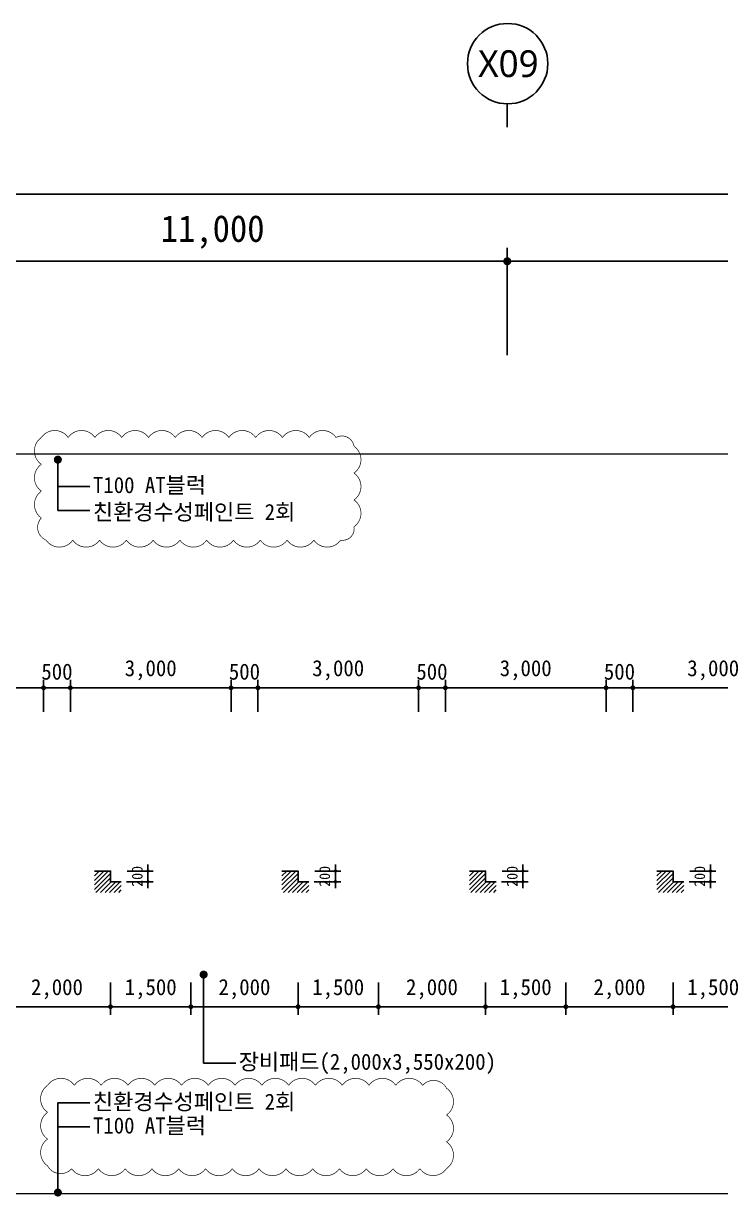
# Model space of a CAD drawing. Header units: inches. Extents: x 3675 to 732988, y -33059 to 70575.
# Drawn here: x 243332 to 256344, y 13414 to 35300 of the extents above; entities that cross this region are included whole.
import ezdxf
from ezdxf.enums import TextEntityAlignment as Align

# ---------------------------------------------------------------- set-up
doc = ezdxf.new("R2010")
doc.units = ezdxf.units.IN
doc.header["$MEASUREMENT"] = 0
doc.linetypes.add('CEN', pattern=[62, 60, -1, 0, -1])
doc.layers.get('0').update_dxf_attribs({"linetype": 'CONTINUOUS'})
for name, color, linetype, lineweight in [('A-AXIS-BUBL', 7, 'CONTINUOUS', 25), ('A-AXIS-LINE', 1, 'CEN', 15), ('A-DIMS', 7, 'CONTINUOUS', 25), ('A-MKXS-LEAD', 7, 'CONTINUOUS', 25), ('A-MKXS-TEXT1', 3, 'CONTINUOUS', 25), ('A-XXXX-HATC', 8, 'CONTINUOUS', 18), ('A-XXXX-SYMB', 7, 'CONTINUOUS', 25), ('A-XXXX-TXT2', 3, 'CONTINUOUS', 25), ('REV-202205', 20, 'CONTINUOUS', 25)]:
    doc.layers.add(name, color=color, linetype=linetype, lineweight=lineweight)
doc.styles.add('HY울릉도L', font='H2GTRE.TTF')
doc.styles.add('돋움체', font='')
doc.styles.add('맑은고딕', font='malgun.ttf')
doc.styles.get('돋움체').set_extended_font_data('DotumChe')
doc.dimstyles.new('CDIM', dxfattribs={"dimtxt": 2, "dimasz": 0.6, "dimexe": 1, "dimexo": 1, "dimgap": 1, "dimtad": 1, "dimdec": 0, "dimrnd": 0.5, "dimzin": 0, "dimdsep": 32, "dimlunit": 6, "dimtxsty": 'HY울릉도L', "dimblk1": '_CIDOT', "dimblk2": '_CIDOT', "dimsah": 1, "dimcen": 4.5, "dimclrd": 2, "dimclre": 2, "dimclrt": 7, "dimadec": 0, "dimazin": 0, "dimtfac": 1, "dimtdec": 0, "dimtix": 1, "dimtmove": 2, "dimatfit": 1, "dimldrblk": '_CIDOT', "dimfxl": 1, "dimtolj": 1, "dimtzin": 0, "dimlwd": -1, "dimarcsym": 0})

# ---------------------------------------------------------------- blocks, each defined once
blk = doc.blocks.new('_CIDOT')
at = {"color": 0, "linetype": 'ByBlock'}
blk.add_line((2, 0), (-1, 0), dxfattribs=at)
at = {"color": 0, "linetype": 'ByBlock', "const_width": 0.5}
blk.add_lwpolyline([(-0.25, 0, 1), (0.25, 0, 1)], format="xyb", close=True, dxfattribs=at)
blk = doc.blocks.new('*D317')
at = {"layer": 'A-DIMS', "lineweight": -2, "transparency": 16777216}
for p, q in [((230363, 29113), (230363, 32363)), ((285363, 29113), (285363, 32363))]:
    blk.add_line(p, q, dxfattribs=at)
at = {"layer": 'A-DIMS', "transparency": 16777216}
blk.add_line((230513, 32113), (285213, 32113), dxfattribs=at)
at = {"layer": 'A-DIMS', "transparency": 16777216, "xscale": 150, "yscale": 150, "zscale": 150, "rotation": 180}
blk.add_blockref('_CIDOT', (230363, 32113), dxfattribs=at)
at = {"layer": 'A-DIMS', "transparency": 16777216, "xscale": 150, "yscale": 150, "zscale": 150}
blk.add_blockref('_CIDOT', (285363, 32113), dxfattribs=at)
at = {"layer": 'A-DIMS', "color": 3, "transparency": 16777216, "insert": (257863, 32660), "char_height": 500, "attachment_point": 5, "style": '돋움체'}
blk.add_mtext('\\A1;55,000', dxfattribs=at)
blk = doc.blocks.new('*D313')
at = {"layer": 'A-DIMS', "lineweight": -2, "transparency": 16777216}
for p, q in [((241363, 29113), (241363, 31113)), ((252363, 29113), (252363, 31113))]:
    blk.add_line(p, q, dxfattribs=at)
at = {"layer": 'A-DIMS', "transparency": 16777216}
blk.add_line((241513, 30863), (252213, 30863), dxfattribs=at)
at = {"layer": 'A-DIMS', "transparency": 16777216, "xscale": 150, "yscale": 150, "zscale": 150, "rotation": 180}
blk.add_blockref('_CIDOT', (241363, 30863), dxfattribs=at)
at = {"layer": 'A-DIMS', "transparency": 16777216, "xscale": 150, "yscale": 150, "zscale": 150}
blk.add_blockref('_CIDOT', (252363, 30863), dxfattribs=at)
at = {"layer": 'A-DIMS', "color": 3, "transparency": 16777216, "insert": (246863, 31410), "char_height": 500, "attachment_point": 5, "style": '돋움체'}
blk.add_mtext('\\A1;11,000', dxfattribs=at)
blk = doc.blocks.new('*D315')
at = {"layer": 'A-DIMS', "lineweight": -2, "transparency": 16777216}
for p, q in [((252363, 29113), (252363, 31113)), ((263363, 29113), (263363, 31113))]:
    blk.add_line(p, q, dxfattribs=at)
at = {"layer": 'A-DIMS', "transparency": 16777216}
blk.add_line((263213, 30863), (252513, 30863), dxfattribs=at)
at = {"layer": 'A-DIMS', "transparency": 16777216, "xscale": 150, "yscale": 150, "zscale": 150, "rotation": 180}
blk.add_blockref('_CIDOT', (252363, 30863), dxfattribs=at)
at = {"layer": 'A-DIMS', "transparency": 16777216, "xscale": 150, "yscale": 150, "zscale": 150}
blk.add_blockref('_CIDOT', (263363, 30863), dxfattribs=at)
at = {"layer": 'A-DIMS', "color": 3, "transparency": 16777216, "insert": (257863, 31410), "char_height": 500, "attachment_point": 5, "style": '돋움체'}
blk.add_mtext('\\A1;11,000', dxfattribs=at)
blk = doc.blocks.new('*D668')
at = {"layer": 'A-DIMS', "lineweight": -2, "transparency": 16777216}
for p, q in [((240707, 22455), (240707, 23055)), ((243707, 22455), (243707, 23055))]:
    blk.add_line(p, q, dxfattribs=at)
at = {"layer": 'A-DIMS', "transparency": 16777216}
blk.add_line((240797, 22905), (243617, 22905), dxfattribs=at)
at = {"layer": 'A-DIMS', "transparency": 16777216, "xscale": 90, "yscale": 90, "zscale": 90, "rotation": 180}
blk.add_blockref('_CIDOT', (240707, 22905), dxfattribs=at)
at = {"layer": 'A-DIMS', "transparency": 16777216, "xscale": 90, "yscale": 90, "zscale": 90}
blk.add_blockref('_CIDOT', (243707, 22905), dxfattribs=at)
at = {"layer": 'A-DIMS', "color": 3, "transparency": 16777216, "insert": (242207, 23233), "char_height": 300, "attachment_point": 5, "style": '돋움체'}
blk.add_mtext('\\A1;3,000', dxfattribs=at)
blk = doc.blocks.new('*D669')
at = {"layer": 'A-DIMS', "lineweight": -2, "transparency": 16777216}
for p, q in [((243707, 22455), (243707, 23055)), ((244207, 22455), (244207, 23055))]:
    blk.add_line(p, q, dxfattribs=at)
at = {"layer": 'A-DIMS', "transparency": 16777216}
for p, q in [((243617, 22905), (243527, 22905)), ((244207, 22905), (243707, 22905)), ((244297, 22905), (244387, 22905))]:
    blk.add_line(p, q, dxfattribs=at)
at = {"layer": 'A-DIMS', "transparency": 16777216, "xscale": 90, "yscale": 90, "zscale": 90}
blk.add_blockref('_CIDOT', (243707, 22905), dxfattribs=at)
at = {"layer": 'A-DIMS', "transparency": 16777216, "xscale": 90, "yscale": 90, "zscale": 90, "rotation": 180}
blk.add_blockref('_CIDOT', (244207, 22905), dxfattribs=at)
at = {"layer": 'A-DIMS', "color": 3, "transparency": 16777216, "insert": (243957, 23205), "char_height": 300, "attachment_point": 5, "style": '돋움체'}
blk.add_mtext('\\A1;500', dxfattribs=at)
blk = doc.blocks.new('*D672')
at = {"layer": 'A-DIMS', "lineweight": -2, "transparency": 16777216}
for p, q in [((244207, 22455), (244207, 23055)), ((247207, 22455), (247207, 23055))]:
    blk.add_line(p, q, dxfattribs=at)
at = {"layer": 'A-DIMS', "transparency": 16777216}
blk.add_line((244297, 22905), (247117, 22905), dxfattribs=at)
at = {"layer": 'A-DIMS', "transparency": 16777216, "xscale": 90, "yscale": 90, "zscale": 90, "rotation": 180}
blk.add_blockref('_CIDOT', (244207, 22905), dxfattribs=at)
at = {"layer": 'A-DIMS', "transparency": 16777216, "xscale": 90, "yscale": 90, "zscale": 90}
blk.add_blockref('_CIDOT', (247207, 22905), dxfattribs=at)
at = {"layer": 'A-DIMS', "color": 3, "transparency": 16777216, "insert": (245707, 23233), "char_height": 300, "attachment_point": 5, "style": '돋움체'}
blk.add_mtext('\\A1;3,000', dxfattribs=at)
blk = doc.blocks.new('*D673')
at = {"layer": 'A-DIMS', "lineweight": -2, "transparency": 16777216}
for p, q in [((247207, 22455), (247207, 23055)), ((247707, 22455), (247707, 23055))]:
    blk.add_line(p, q, dxfattribs=at)
at = {"layer": 'A-DIMS', "transparency": 16777216}
for p, q in [((247117, 22905), (247027, 22905)), ((247707, 22905), (247207, 22905)), ((247797, 22905), (247887, 22905))]:
    blk.add_line(p, q, dxfattribs=at)
at = {"layer": 'A-DIMS', "transparency": 16777216, "xscale": 90, "yscale": 90, "zscale": 90}
blk.add_blockref('_CIDOT', (247207, 22905), dxfattribs=at)
at = {"layer": 'A-DIMS', "transparency": 16777216, "xscale": 90, "yscale": 90, "zscale": 90, "rotation": 180}
blk.add_blockref('_CIDOT', (247707, 22905), dxfattribs=at)
at = {"layer": 'A-DIMS', "color": 3, "transparency": 16777216, "insert": (247457, 23205), "char_height": 300, "attachment_point": 5, "style": '돋움체'}
blk.add_mtext('\\A1;500', dxfattribs=at)
blk = doc.blocks.new('*D674')
at = {"layer": 'A-DIMS', "lineweight": -2, "transparency": 16777216}
for p, q in [((247707, 22455), (247707, 23055)), ((250707, 22455), (250707, 23055))]:
    blk.add_line(p, q, dxfattribs=at)
at = {"layer": 'A-DIMS', "transparency": 16777216}
blk.add_line((247797, 22905), (250617, 22905), dxfattribs=at)
at = {"layer": 'A-DIMS', "transparency": 16777216, "xscale": 90, "yscale": 90, "zscale": 90, "rotation": 180}
blk.add_blockref('_CIDOT', (247707, 22905), dxfattribs=at)
at = {"layer": 'A-DIMS', "transparency": 16777216, "xscale": 90, "yscale": 90, "zscale": 90}
blk.add_blockref('_CIDOT', (250707, 22905), dxfattribs=at)
at = {"layer": 'A-DIMS', "color": 3, "transparency": 16777216, "insert": (249207, 23233), "char_height": 300, "attachment_point": 5, "style": '돋움체'}
blk.add_mtext('\\A1;3,000', dxfattribs=at)
blk = doc.blocks.new('*D675')
at = {"layer": 'A-DIMS', "lineweight": -2, "transparency": 16777216}
for p, q in [((250707, 22455), (250707, 23055)), ((251207, 22455), (251207, 23055))]:
    blk.add_line(p, q, dxfattribs=at)
at = {"layer": 'A-DIMS', "transparency": 16777216}
for p, q in [((250617, 22905), (250527, 22905)), ((251207, 22905), (250707, 22905)), ((251297, 22905), (251387, 22905))]:
    blk.add_line(p, q, dxfattribs=at)
at = {"layer": 'A-DIMS', "transparency": 16777216, "xscale": 90, "yscale": 90, "zscale": 90}
blk.add_blockref('_CIDOT', (250707, 22905), dxfattribs=at)
at = {"layer": 'A-DIMS', "transparency": 16777216, "xscale": 90, "yscale": 90, "zscale": 90, "rotation": 180}
blk.add_blockref('_CIDOT', (251207, 22905), dxfattribs=at)
at = {"layer": 'A-DIMS', "color": 3, "transparency": 16777216, "insert": (250957, 23205), "char_height": 300, "attachment_point": 5, "style": '돋움체'}
blk.add_mtext('\\A1;500', dxfattribs=at)
blk = doc.blocks.new('*D676')
at = {"layer": 'A-DIMS', "lineweight": -2, "transparency": 16777216}
for p, q in [((251207, 22455), (251207, 23055)), ((254207, 22455), (254207, 23055))]:
    blk.add_line(p, q, dxfattribs=at)
at = {"layer": 'A-DIMS', "transparency": 16777216}
blk.add_line((251297, 22905), (254117, 22905), dxfattribs=at)
at = {"layer": 'A-DIMS', "transparency": 16777216, "xscale": 90, "yscale": 90, "zscale": 90, "rotation": 180}
blk.add_blockref('_CIDOT', (251207, 22905), dxfattribs=at)
at = {"layer": 'A-DIMS', "transparency": 16777216, "xscale": 90, "yscale": 90, "zscale": 90}
blk.add_blockref('_CIDOT', (254207, 22905), dxfattribs=at)
at = {"layer": 'A-DIMS', "color": 3, "transparency": 16777216, "insert": (252707, 23233), "char_height": 300, "attachment_point": 5, "style": '돋움체'}
blk.add_mtext('\\A1;3,000', dxfattribs=at)
blk = doc.blocks.new('*D677')
at = {"layer": 'A-DIMS', "lineweight": -2, "transparency": 16777216}
for p, q in [((254207, 22455), (254207, 23055)), ((254707, 22455), (254707, 23055))]:
    blk.add_line(p, q, dxfattribs=at)
at = {"layer": 'A-DIMS', "transparency": 16777216}
for p, q in [((254117, 22905), (254027, 22905)), ((254707, 22905), (254207, 22905)), ((254797, 22905), (254887, 22905))]:
    blk.add_line(p, q, dxfattribs=at)
at = {"layer": 'A-DIMS', "transparency": 16777216, "xscale": 90, "yscale": 90, "zscale": 90}
blk.add_blockref('_CIDOT', (254207, 22905), dxfattribs=at)
at = {"layer": 'A-DIMS', "transparency": 16777216, "xscale": 90, "yscale": 90, "zscale": 90, "rotation": 180}
blk.add_blockref('_CIDOT', (254707, 22905), dxfattribs=at)
at = {"layer": 'A-DIMS', "color": 3, "transparency": 16777216, "insert": (254457, 23205), "char_height": 300, "attachment_point": 5, "style": '돋움체'}
blk.add_mtext('\\A1;500', dxfattribs=at)
blk = doc.blocks.new('*D682')
at = {"layer": 'A-DIMS', "lineweight": -2, "transparency": 16777216}
for p, q in [((254707, 22455), (254707, 23055)), ((257707, 22455), (257707, 23055))]:
    blk.add_line(p, q, dxfattribs=at)
at = {"layer": 'A-DIMS', "transparency": 16777216}
blk.add_line((254797, 22905), (257617, 22905), dxfattribs=at)
at = {"layer": 'A-DIMS', "transparency": 16777216, "xscale": 90, "yscale": 90, "zscale": 90, "rotation": 180}
blk.add_blockref('_CIDOT', (254707, 22905), dxfattribs=at)
at = {"layer": 'A-DIMS', "transparency": 16777216, "xscale": 90, "yscale": 90, "zscale": 90}
blk.add_blockref('_CIDOT', (257707, 22905), dxfattribs=at)
at = {"layer": 'A-DIMS', "color": 3, "transparency": 16777216, "insert": (256207, 23233), "char_height": 300, "attachment_point": 5, "style": '돋움체'}
blk.add_mtext('\\A1;3,000', dxfattribs=at)
blk = doc.blocks.new('*D694')
at = {"layer": 'A-DIMS', "lineweight": -2, "transparency": 16777216}
for p, q in [((244957, 17405), (244957, 16805)), ((246457, 17405), (246457, 16805))]:
    blk.add_line(p, q, dxfattribs=at)
at = {"layer": 'A-DIMS', "transparency": 16777216}
blk.add_line((245047, 16955), (246367, 16955), dxfattribs=at)
at = {"layer": 'A-DIMS', "transparency": 16777216, "xscale": 90, "yscale": 90, "zscale": 90, "rotation": 180}
blk.add_blockref('_CIDOT', (244957, 16955), dxfattribs=at)
at = {"layer": 'A-DIMS', "transparency": 16777216, "xscale": 90, "yscale": 90, "zscale": 90}
blk.add_blockref('_CIDOT', (246457, 16955), dxfattribs=at)
at = {"layer": 'A-DIMS', "color": 3, "transparency": 16777216, "insert": (245707, 17283), "char_height": 300, "attachment_point": 5, "style": '돋움체'}
blk.add_mtext('\\A1;1,500', dxfattribs=at)
blk = doc.blocks.new('*D695')
at = {"layer": 'A-DIMS', "lineweight": -2, "transparency": 16777216}
for p, q in [((242957, 17405), (242957, 16805)), ((244957, 17405), (244957, 16805))]:
    blk.add_line(p, q, dxfattribs=at)
at = {"layer": 'A-DIMS', "transparency": 16777216}
blk.add_line((244867, 16955), (243047, 16955), dxfattribs=at)
at = {"layer": 'A-DIMS', "transparency": 16777216, "xscale": 90, "yscale": 90, "zscale": 90, "rotation": 180}
blk.add_blockref('_CIDOT', (242957, 16955), dxfattribs=at)
at = {"layer": 'A-DIMS', "transparency": 16777216, "xscale": 90, "yscale": 90, "zscale": 90}
blk.add_blockref('_CIDOT', (244957, 16955), dxfattribs=at)
at = {"layer": 'A-DIMS', "color": 3, "transparency": 16777216, "insert": (243957, 17283), "char_height": 300, "attachment_point": 5, "style": '돋움체'}
blk.add_mtext('\\A1;2,000', dxfattribs=at)
blk = doc.blocks.new('*D696')
at = {"layer": 'A-DIMS', "lineweight": -2, "transparency": 16777216}
for p, q in [((248457, 17405), (248457, 16805)), ((249957, 17405), (249957, 16805))]:
    blk.add_line(p, q, dxfattribs=at)
at = {"layer": 'A-DIMS', "transparency": 16777216}
blk.add_line((248547, 16955), (249867, 16955), dxfattribs=at)
at = {"layer": 'A-DIMS', "transparency": 16777216, "xscale": 90, "yscale": 90, "zscale": 90, "rotation": 180}
blk.add_blockref('_CIDOT', (248457, 16955), dxfattribs=at)
at = {"layer": 'A-DIMS', "transparency": 16777216, "xscale": 90, "yscale": 90, "zscale": 90}
blk.add_blockref('_CIDOT', (249957, 16955), dxfattribs=at)
at = {"layer": 'A-DIMS', "color": 3, "transparency": 16777216, "insert": (249207, 17283), "char_height": 300, "attachment_point": 5, "style": '돋움체'}
blk.add_mtext('\\A1;1,500', dxfattribs=at)
blk = doc.blocks.new('*D697')
at = {"layer": 'A-DIMS', "lineweight": -2, "transparency": 16777216}
for p, q in [((246457, 17405), (246457, 16805)), ((248457, 17405), (248457, 16805))]:
    blk.add_line(p, q, dxfattribs=at)
at = {"layer": 'A-DIMS', "transparency": 16777216}
blk.add_line((248367, 16955), (246547, 16955), dxfattribs=at)
at = {"layer": 'A-DIMS', "transparency": 16777216, "xscale": 90, "yscale": 90, "zscale": 90, "rotation": 180}
blk.add_blockref('_CIDOT', (246457, 16955), dxfattribs=at)
at = {"layer": 'A-DIMS', "transparency": 16777216, "xscale": 90, "yscale": 90, "zscale": 90}
blk.add_blockref('_CIDOT', (248457, 16955), dxfattribs=at)
at = {"layer": 'A-DIMS', "color": 3, "transparency": 16777216, "insert": (247457, 17283), "char_height": 300, "attachment_point": 5, "style": '돋움체'}
blk.add_mtext('\\A1;2,000', dxfattribs=at)
blk = doc.blocks.new('*D698')
at = {"layer": 'A-DIMS', "lineweight": -2, "transparency": 16777216}
for p, q in [((251957, 17405), (251957, 16805)), ((253457, 17405), (253457, 16805))]:
    blk.add_line(p, q, dxfattribs=at)
at = {"layer": 'A-DIMS', "transparency": 16777216}
blk.add_line((252047, 16955), (253367, 16955), dxfattribs=at)
at = {"layer": 'A-DIMS', "transparency": 16777216, "xscale": 90, "yscale": 90, "zscale": 90, "rotation": 180}
blk.add_blockref('_CIDOT', (251957, 16955), dxfattribs=at)
at = {"layer": 'A-DIMS', "transparency": 16777216, "xscale": 90, "yscale": 90, "zscale": 90}
blk.add_blockref('_CIDOT', (253457, 16955), dxfattribs=at)
at = {"layer": 'A-DIMS', "color": 3, "transparency": 16777216, "insert": (252707, 17283), "char_height": 300, "attachment_point": 5, "style": '돋움체'}
blk.add_mtext('\\A1;1,500', dxfattribs=at)
blk = doc.blocks.new('*D699')
at = {"layer": 'A-DIMS', "lineweight": -2, "transparency": 16777216}
for p, q in [((249957, 17405), (249957, 16805)), ((251957, 17405), (251957, 16805))]:
    blk.add_line(p, q, dxfattribs=at)
at = {"layer": 'A-DIMS', "transparency": 16777216}
blk.add_line((251867, 16955), (250047, 16955), dxfattribs=at)
at = {"layer": 'A-DIMS', "transparency": 16777216, "xscale": 90, "yscale": 90, "zscale": 90, "rotation": 180}
blk.add_blockref('_CIDOT', (249957, 16955), dxfattribs=at)
at = {"layer": 'A-DIMS', "transparency": 16777216, "xscale": 90, "yscale": 90, "zscale": 90}
blk.add_blockref('_CIDOT', (251957, 16955), dxfattribs=at)
at = {"layer": 'A-DIMS', "color": 3, "transparency": 16777216, "insert": (250957, 17283), "char_height": 300, "attachment_point": 5, "style": '돋움체'}
blk.add_mtext('\\A1;2,000', dxfattribs=at)
blk = doc.blocks.new('*D700')
at = {"layer": 'A-DIMS', "lineweight": -2, "transparency": 16777216}
for p, q in [((255457, 17405), (255457, 16805)), ((256957, 17405), (256957, 16805))]:
    blk.add_line(p, q, dxfattribs=at)
at = {"layer": 'A-DIMS', "transparency": 16777216}
blk.add_line((255547, 16955), (256867, 16955), dxfattribs=at)
at = {"layer": 'A-DIMS', "transparency": 16777216, "xscale": 90, "yscale": 90, "zscale": 90, "rotation": 180}
blk.add_blockref('_CIDOT', (255457, 16955), dxfattribs=at)
at = {"layer": 'A-DIMS', "transparency": 16777216, "xscale": 90, "yscale": 90, "zscale": 90}
blk.add_blockref('_CIDOT', (256957, 16955), dxfattribs=at)
at = {"layer": 'A-DIMS', "color": 3, "transparency": 16777216, "insert": (256207, 17283), "char_height": 300, "attachment_point": 5, "style": '돋움체'}
blk.add_mtext('\\A1;1,500', dxfattribs=at)
blk = doc.blocks.new('*D701')
at = {"layer": 'A-DIMS', "lineweight": -2, "transparency": 16777216}
for p, q in [((253457, 17405), (253457, 16805)), ((255457, 17405), (255457, 16805))]:
    blk.add_line(p, q, dxfattribs=at)
at = {"layer": 'A-DIMS', "transparency": 16777216}
blk.add_line((255367, 16955), (253547, 16955), dxfattribs=at)
at = {"layer": 'A-DIMS', "transparency": 16777216, "xscale": 90, "yscale": 90, "zscale": 90, "rotation": 180}
blk.add_blockref('_CIDOT', (253457, 16955), dxfattribs=at)
at = {"layer": 'A-DIMS', "transparency": 16777216, "xscale": 90, "yscale": 90, "zscale": 90}
blk.add_blockref('_CIDOT', (255457, 16955), dxfattribs=at)
at = {"layer": 'A-DIMS', "color": 3, "transparency": 16777216, "insert": (254457, 17283), "char_height": 300, "attachment_point": 5, "style": '돋움체'}
blk.add_mtext('\\A1;2,000', dxfattribs=at)
blk = doc.blocks.new('*D715')
at = {"layer": 'A-DIMS', "lineweight": -2, "transparency": 16777216}
for p, q in [((245269, 19487), (245756, 19487)), ((245257, 19287), (245756, 19287))]:
    blk.add_line(p, q, dxfattribs=at)
at = {"layer": 'A-DIMS', "transparency": 16777216}
for p, q in [((245656, 19547), (245656, 19607)), ((245656, 19287), (245656, 19487)), ((245656, 19227), (245656, 19167))]:
    blk.add_line(p, q, dxfattribs=at)
at = {"layer": 'A-DIMS', "transparency": 16777216, "xscale": 60, "yscale": 60, "zscale": 60}
for p, rotation in [((245656, 19487), 270), ((245656, 19287), 90)]:
    blk.add_blockref('_CIDOT', p, dxfattribs=dict(at, rotation=rotation))
at = {"layer": 'A-DIMS', "color": 3, "transparency": 16777216, "insert": (245456, 19387), "char_height": 200, "attachment_point": 5, "rotation": 90, "style": '돋움체'}
blk.add_mtext('\\A1;200', dxfattribs=at)
blk = doc.blocks.new('*D716')
at = {"layer": 'A-DIMS', "lineweight": -2, "transparency": 16777216}
for p, q in [((248769, 19487), (249256, 19487)), ((248757, 19287), (249256, 19287))]:
    blk.add_line(p, q, dxfattribs=at)
at = {"layer": 'A-DIMS', "transparency": 16777216}
for p, q in [((249156, 19547), (249156, 19607)), ((249156, 19287), (249156, 19487)), ((249156, 19227), (249156, 19167))]:
    blk.add_line(p, q, dxfattribs=at)
at = {"layer": 'A-DIMS', "transparency": 16777216, "xscale": 60, "yscale": 60, "zscale": 60}
for p, rotation in [((249156, 19487), 270), ((249156, 19287), 90)]:
    blk.add_blockref('_CIDOT', p, dxfattribs=dict(at, rotation=rotation))
at = {"layer": 'A-DIMS', "color": 3, "transparency": 16777216, "insert": (248956, 19387), "char_height": 200, "attachment_point": 5, "rotation": 90, "style": '돋움체'}
blk.add_mtext('\\A1;200', dxfattribs=at)
blk = doc.blocks.new('*D717')
at = {"layer": 'A-DIMS', "lineweight": -2, "transparency": 16777216}
for p, q in [((252269, 19487), (252756, 19487)), ((252257, 19287), (252756, 19287))]:
    blk.add_line(p, q, dxfattribs=at)
at = {"layer": 'A-DIMS', "transparency": 16777216}
for p, q in [((252656, 19547), (252656, 19607)), ((252656, 19287), (252656, 19487)), ((252656, 19227), (252656, 19167))]:
    blk.add_line(p, q, dxfattribs=at)
at = {"layer": 'A-DIMS', "transparency": 16777216, "xscale": 60, "yscale": 60, "zscale": 60}
for p, rotation in [((252656, 19487), 270), ((252656, 19287), 90)]:
    blk.add_blockref('_CIDOT', p, dxfattribs=dict(at, rotation=rotation))
at = {"layer": 'A-DIMS', "color": 3, "transparency": 16777216, "insert": (252456, 19387), "char_height": 200, "attachment_point": 5, "rotation": 90, "style": '돋움체'}
blk.add_mtext('\\A1;200', dxfattribs=at)
blk = doc.blocks.new('*D718')
at = {"layer": 'A-DIMS', "lineweight": -2, "transparency": 16777216}
for p, q in [((255769, 19487), (256256, 19487)), ((255757, 19287), (256256, 19287))]:
    blk.add_line(p, q, dxfattribs=at)
at = {"layer": 'A-DIMS', "transparency": 16777216}
for p, q in [((256156, 19547), (256156, 19607)), ((256156, 19287), (256156, 19487)), ((256156, 19227), (256156, 19167))]:
    blk.add_line(p, q, dxfattribs=at)
at = {"layer": 'A-DIMS', "transparency": 16777216, "xscale": 60, "yscale": 60, "zscale": 60}
for p, rotation in [((256156, 19487), 270), ((256156, 19287), 90)]:
    blk.add_blockref('_CIDOT', p, dxfattribs=dict(at, rotation=rotation))
at = {"layer": 'A-DIMS', "color": 3, "transparency": 16777216, "insert": (255956, 19387), "char_height": 200, "attachment_point": 5, "rotation": 90, "style": '돋움체'}
blk.add_mtext('\\A1;200', dxfattribs=at)

msp = doc.modelspace()

# ---------------------------------------------------------------- hatches: boundary and pattern name
at = {"layer": 'A-XXXX-HATC'}
h = msp.add_hatch(dxfattribs=at)
h.set_pattern_fill('BRICK', color=256, scale=60.000001, style=0)
h.set_pattern_definition([(45, (132393.28, -61046.19), (-42.426407, 42.426407), [])])
h.paths.add_polyline_path([(244656.7, 19086.7), (244656.7, 19486.7), (244956.7, 19486.7), (244956.7, 19286.7), (245156.7, 19286.7), (245156.7, 19086.7)])
h = msp.add_hatch(dxfattribs=at)
h.set_pattern_fill('BRICK', color=256, scale=60.000001, style=0)
h.set_pattern_definition([(45, (135893.28, -61046.19), (-42.426407, 42.426407), [])])
h.paths.add_polyline_path([(248156.7, 19086.7), (248156.7, 19486.7), (248456.7, 19486.7), (248456.7, 19286.7), (248656.7, 19286.7), (248656.7, 19086.7)])
h = msp.add_hatch(dxfattribs=at)
h.set_pattern_fill('BRICK', color=256, scale=60.000001, style=0)
h.set_pattern_definition([(45, (139393.28, -61046.19), (-42.426407, 42.426407), [])])
h.paths.add_polyline_path([(251656.7, 19086.7), (251656.7, 19486.7), (251956.7, 19486.7), (251956.7, 19286.7), (252156.7, 19286.7), (252156.7, 19086.7)])
h = msp.add_hatch(dxfattribs=at)
h.set_pattern_fill('BRICK', color=256, scale=60.000001, style=0)
h.set_pattern_definition([(45, (142893.28, -61046.19), (-42.426407, 42.426407), [])])
h.paths.add_polyline_path([(255156.7, 19086.7), (255156.7, 19486.7), (255456.7, 19486.7), (255456.7, 19286.7), (255656.7, 19286.7), (255656.7, 19086.7)])

# ---------------------------------------------------------------- linework, layer by layer
for p, q in [((243973.7, 26212.5), (243973.7, 27162.5)), ((244573.7, 26662.5), (243973.7, 26662.5)), ((244573.7, 26212.5), (243973.7, 26212.5)), ((246695.2, 15903.3), (246695.2, 17554.6)), ((247295.2, 15903.3), (246695.2, 15903.3)), ((243973.7, 15163.8), (243973.7, 13488.6)), ((244573.7, 15163.8), (243973.7, 15163.8)), ((244573.7, 14713.8), (243973.7, 14713.8))]:
    msp.add_line(p, q)
at = {"layer": 'A-AXIS-BUBL', "ltscale": 0.2}
msp.add_line((252362.5, 33362.5), (252362.5, 33800), dxfattribs=at)
msp.add_circle((252369.9, 34550), 750, dxfattribs=at)
at = {"layer": 'A-AXIS-LINE'}
for p, q in [((285912.5, 27262.5), (228362.5, 27262.5)), ((285912.5, 13462.5), (228362.5, 13462.5))]:
    msp.add_line(p, q, dxfattribs=at)
at = {"layer": 'A-MKXS-LEAD', "const_width": 75}
for points in [[(243936.2, 27162.5, 1), (244011.2, 27162.5, 1)], [(246657.7, 17554.6, 1), (246732.7, 17554.6, 1)], [(243936.2, 13488.6, -1), (244011.2, 13488.6, -1)]]:
    msp.add_lwpolyline(points, format="xyb", close=True, dxfattribs=at)
at = {"layer": 'A-XXXX-SYMB'}
for points in [[(244656.7, 19486.7), (244806.7, 19486.7), (244956.7, 19486.7), (244956.7, 19286.7), (245156.7, 19286.7)], [(248156.7, 19486.7), (248306.7, 19486.7), (248456.7, 19486.7), (248456.7, 19286.7), (248656.7, 19286.7)], [(251656.7, 19486.7), (251806.7, 19486.7), (251956.7, 19486.7), (251956.7, 19286.7), (252156.7, 19286.7)], [(255156.7, 19486.7), (255306.7, 19486.7), (255456.7, 19486.7), (255456.7, 19286.7), (255656.7, 19286.7)]]:
    msp.add_lwpolyline(points, dxfattribs=at)
at = {"layer": 'REV-202205', "const_width": 12.5}
for points in [[(243666.4, 27575.4, -0.5205671), (244166.4, 27575.4, -0.5205671), (244666.4, 27575.4, -0.5205671), (245166.4, 27575.4, -0.5205671), (245666.4, 27575.4, -0.5205671), (246166.4, 27575.4, -0.5205671), (246666.4, 27575.4, -0.5205671), (247166.4, 27575.4, -0.5205671), (247666.4, 27575.4, -0.5205671), (248166.4, 27575.4, -0.5205671), (248666.4, 27575.4, -0.5205671), (249166.4, 27575.4, -0.5205671), (249501.9, 27410.9, -0.5205671), (249501.9, 26910.9, -0.5205671), (249501.9, 26410.9, -0.5205671), (249501.9, 25910.9, -0.5205671), (249252.5, 25660.3, -0.5205671), (248752.5, 25660.3, -0.5205671), (248252.5, 25660.3, -0.5205671), (247752.5, 25660.3, -0.5205671), (247252.5, 25660.3, -0.5205671), (246752.5, 25660.3, -0.5205671), (246252.5, 25660.3, -0.5205671), (245752.5, 25660.3, -0.5205671), (245252.5, 25660.3, -0.5205671), (244752.5, 25660.3, -0.5205671), (244252.5, 25660.3, -0.5205671), (243752.5, 25660.3, -0.5205671), (243666.4, 26074.2, -0.5205671), (243666.4, 26574.2, -0.5205671), (243666.4, 27074.2, -0.5205671)], [(243782.4, 15488.7, -0.5205671), (244282.4, 15488.7, -0.5205671), (244782.4, 15488.7, -0.5205671), (245282.4, 15488.7, -0.5205671), (245782.4, 15488.7, -0.5205671), (246282.4, 15488.7, -0.5205671), (246782.4, 15488.7, -0.5205671), (247282.4, 15488.7, -0.5205671), (247782.4, 15488.7, -0.5205671), (248282.4, 15488.7, -0.5205671), (248782.4, 15488.7, -0.5205671), (249282.4, 15488.7, -0.5205671), (249782.4, 15488.7, -0.5205671), (250282.4, 15488.7, -0.5205671), (250782.4, 15488.7, -0.5205671), (251228.9, 15435.1, -0.5205671), (251228.9, 14935.1, -0.5205671), (251228.9, 14435.1, -0.5205671), (251228.9, 13935.1, -0.5205671), (250730.7, 13933.3, -0.5205671), (250230.7, 13933.3, -0.5205671), (249730.7, 13933.3, -0.5205671), (249230.7, 13933.3, -0.5205671), (248730.7, 13933.3, -0.5205671), (248230.7, 13933.3, -0.5205671), (247730.7, 13933.3, -0.5205671), (247230.7, 13933.3, -0.5205671), (246730.7, 13933.3, -0.5205671), (246230.7, 13933.3, -0.5205671), (245730.7, 13933.3, -0.5205671), (245230.7, 13933.3, -0.5205671), (244730.7, 13933.3, -0.5205671), (244230.7, 13933.3, -0.5205671), (243782.4, 13985, -0.5205671), (243782.4, 14485, -0.5205671), (243782.4, 14985, -0.5205671)]]:
    msp.add_lwpolyline(points, format="xyb", close=True, dxfattribs=at)

# ---------------------------------------------------------------- texts
at = {"layer": 'A-MKXS-TEXT1', "style": '돋움체'}
for s, p in [('T100 AT블럭', (244629.5, 26688.3)), ('친환경수성페인트 2회', (244629.5, 26186.3)), ('장비패드(2,000x3,550x200)', (247351, 15928.7)), ('친환경수성페인트 2회', (244629.5, 15183.2)), ('T100 AT블럭', (244629.5, 14739.5))]:
    msp.add_text(s, height=300, dxfattribs=at).set_placement(p, align=Align.MIDDLE_LEFT)
at = {"layer": 'A-XXXX-TXT2', "ltscale": 0.2, "style": '맑은고딕'}
msp.add_text('X09', height=500, dxfattribs=at).set_placement((252383.8, 34550.3), align=Align.MIDDLE_CENTER)

# ---------------------------------------------------------------- dimensions: what is measured, and where the dimension line sits
at = {"layer": 'A-DIMS'}
for base, p1, p2, override, picture, middle in [((285362.5, 32112.5), (230362.5, 28862.5), (285362.5, 28862.5), {"dimscale": 250, "dimtxsty": '돋움체', "dimclrd": 256, "dimclre": 256, "dimclrt": 3}, '*D317', (257862.5, 32660.1)), ((252362.5, 30862.5), (241362.5, 28862.5), (252362.5, 28862.5), {"dimscale": 250, "dimtxsty": '돋움체', "dimclrd": 256, "dimclre": 256, "dimclrt": 3}, '*D313', (246862.5, 31410.1)), ((243706.7, 22904.6), (240706.7, 22304.6), (243706.7, 22304.6), {"dimscale": 150, "dimtxsty": '돋움체', "dimclrd": 256, "dimclre": 256, "dimclrt": 3}, '*D668', (242206.7, 23233.2)), ((247206.7, 22904.6), (244206.7, 22304.6), (247206.7, 22304.6), {"dimscale": 150, "dimtxsty": '돋움체', "dimclrd": 256, "dimclre": 256, "dimclrt": 3}, '*D672', (245706.7, 23233.2)), ((250706.7, 22904.6), (247706.7, 22304.6), (250706.7, 22304.6), {"dimscale": 150, "dimtxsty": '돋움체', "dimclrd": 256, "dimclre": 256, "dimclrt": 3}, '*D674', (249206.7, 23233.2)), ((254206.7, 22904.6), (251206.7, 22304.6), (254206.7, 22304.6), {"dimscale": 150, "dimtxsty": '돋움체', "dimclrd": 256, "dimclre": 256, "dimclrt": 3}, '*D676', (252706.7, 23233.2)), ((257706.7, 22904.6), (254706.7, 22304.6), (257706.7, 22304.6), {"dimscale": 150, "dimtxsty": '돋움체', "dimclrd": 256, "dimclre": 256, "dimclrt": 3}, '*D682', (256206.7, 23233.2)), ((246456.7, 16954.6), (244956.7, 17554.6), (246456.7, 17554.6), {"dimscale": 150, "dimtxsty": '돋움체', "dimclrd": 256, "dimclre": 256, "dimclrt": 3}, '*D694', (245706.7, 17283.2)), ((249956.7, 16954.6), (248456.7, 17554.6), (249956.7, 17554.6), {"dimscale": 150, "dimtxsty": '돋움체', "dimclrd": 256, "dimclre": 256, "dimclrt": 3}, '*D696', (249206.7, 17283.2)), ((253456.7, 16954.6), (251956.7, 17554.6), (253456.7, 17554.6), {"dimscale": 150, "dimtxsty": '돋움체', "dimclrd": 256, "dimclre": 256, "dimclrt": 3}, '*D698', (252706.7, 17283.2)), ((256956.7, 16954.6), (255456.7, 17554.6), (256956.7, 17554.6), {"dimscale": 150, "dimtxsty": '돋움체', "dimclrd": 256, "dimclre": 256, "dimclrt": 3}, '*D700', (256206.7, 17283.2))]:
    dim = msp.add_linear_dim(base=base, p1=p1, p2=p2, dimstyle='CDIM', override=override, dxfattribs=at)
    dim.commit()
    dim.dimension.update_dxf_attribs({"geometry": picture, "text_midpoint": middle})
for base, p1, p2, angle, override, picture, middle in [((252362.5, 30862.5), (263362.5, 28862.5), (252362.5, 28862.5), 180, {"dimscale": 250, "dimtxsty": '돋움체', "dimclrd": 256, "dimclre": 256, "dimclrt": 3}, '*D315', (257862.5, 31410.1)), ((243706.7, 22904.6), (244206.7, 22304.6), (243706.7, 22304.6), 180, {"dimscale": 150, "dimtxsty": '돋움체', "dimclrd": 256, "dimclre": 256, "dimclrt": 3}, '*D669', (243956.7, 23204.8)), ((247206.7, 22904.6), (247706.7, 22304.6), (247206.7, 22304.6), 180, {"dimscale": 150, "dimtxsty": '돋움체', "dimclrd": 256, "dimclre": 256, "dimclrt": 3}, '*D673', (247456.7, 23204.8)), ((250706.7, 22904.6), (251206.7, 22304.6), (250706.7, 22304.6), 180, {"dimscale": 150, "dimtxsty": '돋움체', "dimclrd": 256, "dimclre": 256, "dimclrt": 3}, '*D675', (250956.7, 23204.8)), ((254206.7, 22904.6), (254706.7, 22304.6), (254206.7, 22304.6), 180, {"dimscale": 150, "dimtxsty": '돋움체', "dimclrd": 256, "dimclre": 256, "dimclrt": 3}, '*D677', (254456.7, 23204.8)), ((245655.7, 19486.7), (245156.7, 19286.7), (245168.9, 19486.7), 90, {"dimscale": 100, "dimtxsty": '돋움체', "dimclrd": 256, "dimclre": 256, "dimclrt": 3}, '*D715', (245455.6, 19386.7)), ((249155.7, 19486.7), (248656.7, 19286.7), (248668.9, 19486.7), 90, {"dimscale": 100, "dimtxsty": '돋움체', "dimclrd": 256, "dimclre": 256, "dimclrt": 3}, '*D716', (248955.6, 19386.7)), ((252655.7, 19486.7), (252156.7, 19286.7), (252168.9, 19486.7), 90, {"dimscale": 100, "dimtxsty": '돋움체', "dimclrd": 256, "dimclre": 256, "dimclrt": 3}, '*D717', (252455.6, 19386.7)), ((256155.7, 19486.7), (255656.7, 19286.7), (255668.9, 19486.7), 90, {"dimscale": 100, "dimtxsty": '돋움체', "dimclrd": 256, "dimclre": 256, "dimclrt": 3}, '*D718', (255955.6, 19386.7)), ((242956.7, 16954.6), (244956.7, 17554.6), (242956.7, 17554.6), 180, {"dimscale": 150, "dimtxsty": '돋움체', "dimclrd": 256, "dimclre": 256, "dimclrt": 3}, '*D695', (243956.7, 17283.2)), ((246456.7, 16954.6), (248456.7, 17554.6), (246456.7, 17554.6), 180, {"dimscale": 150, "dimtxsty": '돋움체', "dimclrd": 256, "dimclre": 256, "dimclrt": 3}, '*D697', (247456.7, 17283.2)), ((249956.7, 16954.6), (251956.7, 17554.6), (249956.7, 17554.6), 180, {"dimscale": 150, "dimtxsty": '돋움체', "dimclrd": 256, "dimclre": 256, "dimclrt": 3}, '*D699', (250956.7, 17283.2)), ((253456.7, 16954.6), (255456.7, 17554.6), (253456.7, 17554.6), 180, {"dimscale": 150, "dimtxsty": '돋움체', "dimclrd": 256, "dimclre": 256, "dimclrt": 3}, '*D701', (254456.7, 17283.2))]:
    dim = msp.add_linear_dim(base=base, p1=p1, p2=p2, angle=angle, dimstyle='CDIM', override=override, dxfattribs=at)
    dim.commit()
    dim.dimension.update_dxf_attribs({"geometry": picture, "text_midpoint": middle})

doc.saveas('drawing.dxf')
